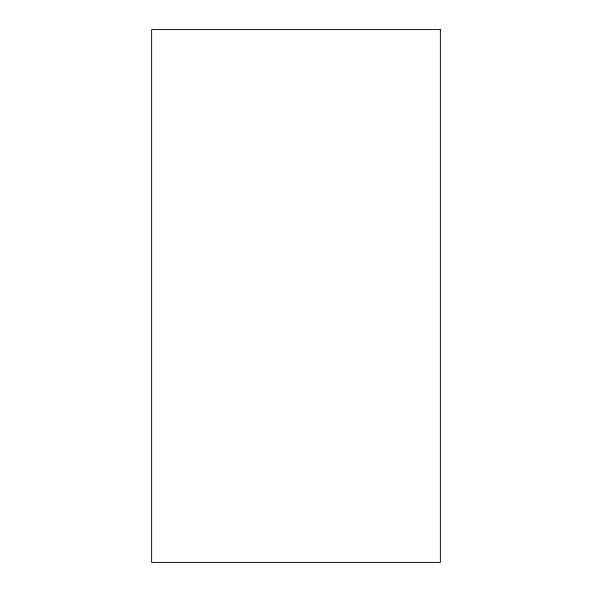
<?xml version="1.0" encoding="UTF-8"?>
<svg xmlns="http://www.w3.org/2000/svg" width="592" height="592" viewBox="0 0 592 592"><rect width="100%" height="100%" fill="white"/><g stroke="black" fill="none" stroke-linecap="round" stroke-linejoin="round"><path stroke-width="0.89" d="M440.374 29.6L151.626 29.6L151.626 562.4L440.374 562.4L440.374 29.6"/></g></svg>
